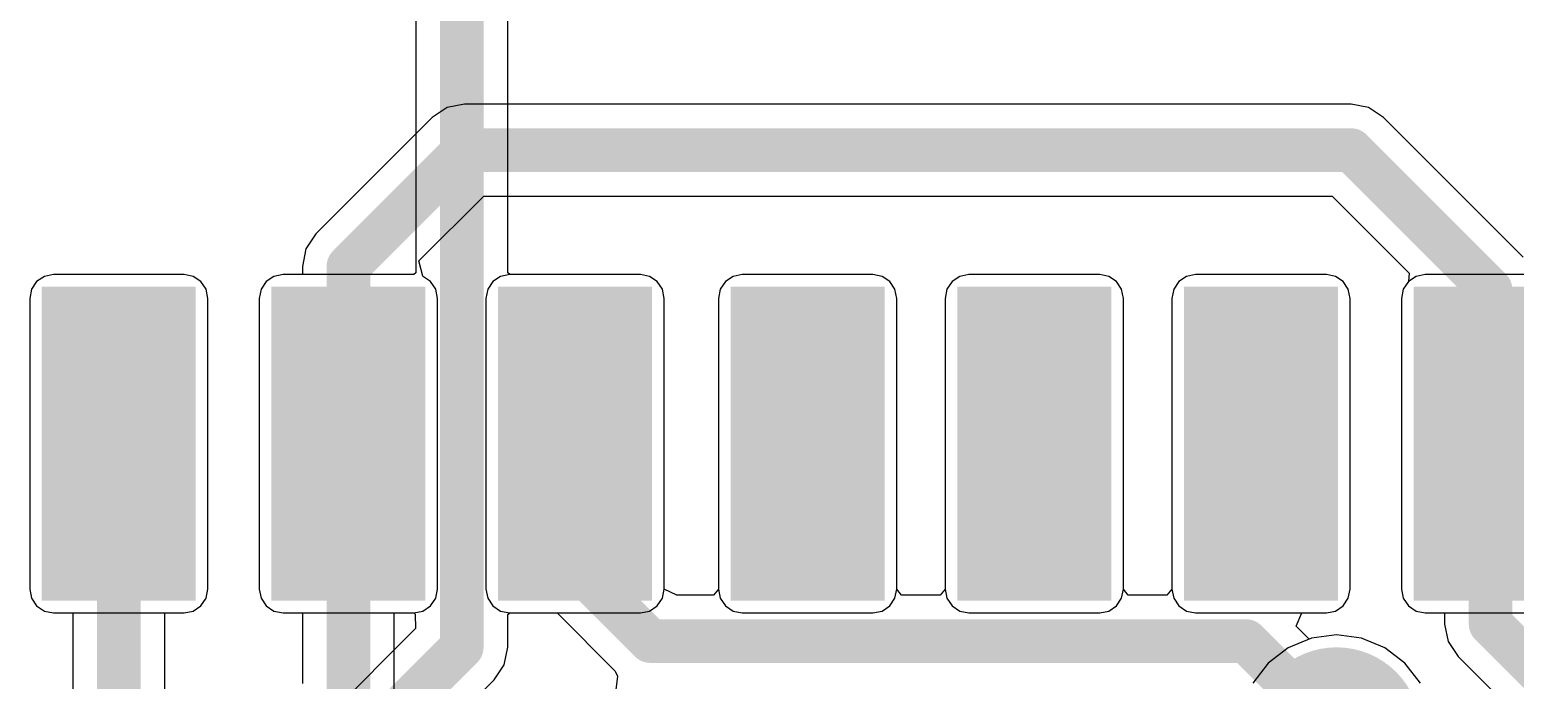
# Model space of a CAD drawing. Header units: millimetres. Extents: x 0.11 to 2.34, y 0.1 to 2.58.
# Drawn here: x 1.38 to 1.891, y 1.668 to 1.891 of the extents above; entities that cross this region are included whole.
import ezdxf

# ---------------------------------------------------------------- set-up
doc = ezdxf.new("R2010")
doc.units = ezdxf.units.MM
doc.header["$MEASUREMENT"] = 0
for name, color, linetype in [('BottomLayer', 5, 'Continuous'), ('BottomSolder', 6, 'Continuous'), ('MultiLayer', 9, 'Continuous'), ('PadHoleLayer', 156, 'Continuous'), ('TopLayer', 1, 'Continuous'), ('TopSolder', 216, 'Continuous')]:
    doc.layers.add(name, color=color, linetype=linetype)

# ---------------------------------------------------------------- blocks, each defined once
blk = doc.blocks.new('ESP8266_ESP_12_E_5')
at = {"layer": 'BottomLayer'}
for points in [[(-0.603, 0.5455), (-0.603, 0.5905), (-0.703, 0.5455), (-0.703, 0.5905)], [(-0.603, 0.4665), (-0.603, 0.5115), (-0.703, 0.4665), (-0.703, 0.5115)], [(-0.603, 0.3885), (-0.603, 0.4335), (-0.703, 0.3885), (-0.703, 0.4335)], [(-0.603, 0.3085), (-0.603, 0.3535), (-0.703, 0.3085), (-0.703, 0.3535)], [(-0.603, 0.2305), (-0.603, 0.2755), (-0.703, 0.2305), (-0.703, 0.2755)], [(-0.603, 0.1525), (-0.603, 0.1975), (-0.703, 0.1525), (-0.703, 0.1975)], [(-0.603, 0.0735), (-0.603, 0.1185), (-0.703, 0.0735), (-0.703, 0.1185)]]:
    blk.add_solid(points, dxfattribs=at)
at = {"layer": 'BottomSolder'}
for points in [[(-0.599, 0.5415), (-0.599, 0.5945), (-0.707, 0.5415), (-0.707, 0.5945)], [(-0.599, 0.4625), (-0.599, 0.5155), (-0.707, 0.4625), (-0.707, 0.5155)], [(-0.599, 0.3845), (-0.599, 0.4375), (-0.707, 0.3845), (-0.707, 0.4375)], [(-0.599, 0.3045), (-0.599, 0.3575), (-0.707, 0.3045), (-0.707, 0.3575)], [(-0.599, 0.2265), (-0.599, 0.2795), (-0.707, 0.2265), (-0.707, 0.2795)], [(-0.599, 0.1485), (-0.599, 0.2015), (-0.707, 0.1485), (-0.707, 0.2015)], [(-0.599, 0.0695), (-0.599, 0.1225), (-0.707, 0.0695), (-0.707, 0.1225)]]:
    blk.add_solid(points, dxfattribs=at)
at = {"layer": 'MultiLayer'}
for points in [[(-0.603, 0.5455), (-0.603, 0.5905), (-0.703, 0.5455), (-0.703, 0.5905)], [(-0.603, 0.4665), (-0.603, 0.5115), (-0.703, 0.4665), (-0.703, 0.5115)], [(-0.603, 0.3885), (-0.603, 0.4335), (-0.703, 0.3885), (-0.703, 0.4335)], [(-0.603, 0.3085), (-0.603, 0.3535), (-0.703, 0.3085), (-0.703, 0.3535)], [(-0.603, 0.2305), (-0.603, 0.2755), (-0.703, 0.2305), (-0.703, 0.2755)], [(-0.603, 0.1525), (-0.603, 0.1975), (-0.703, 0.1525), (-0.703, 0.1975)], [(-0.603, 0.0735), (-0.603, 0.1185), (-0.703, 0.0735), (-0.703, 0.1185)]]:
    blk.add_solid(points, dxfattribs=at)
at = {"layer": 'PadHoleLayer', "const_width": 0.015}
for points in [[(-0.6605, 0.568, 1), (-0.6455, 0.568, 1)], [(-0.6605, 0.489, 1), (-0.6455, 0.489, 1)], [(-0.6605, 0.411, 1), (-0.6455, 0.411, 1)], [(-0.6605, 0.331, 1), (-0.6455, 0.331, 1)], [(-0.6605, 0.253, 1), (-0.6455, 0.253, 1)], [(-0.6605, 0.175, 1), (-0.6455, 0.175, 1)], [(-0.6605, 0.096, 1), (-0.6455, 0.096, 1)]]:
    blk.add_lwpolyline(points, format="xyb", close=True, dxfattribs=at)
at = {"layer": 'TopLayer'}
for points in [[(-0.603, 0.5455), (-0.603, 0.5905), (-0.703, 0.5455), (-0.703, 0.5905)], [(-0.603, 0.4665), (-0.603, 0.5115), (-0.703, 0.4665), (-0.703, 0.5115)], [(-0.603, 0.3885), (-0.603, 0.4335), (-0.703, 0.3885), (-0.703, 0.4335)], [(-0.603, 0.3085), (-0.603, 0.3535), (-0.703, 0.3085), (-0.703, 0.3535)], [(-0.603, 0.2305), (-0.603, 0.2755), (-0.703, 0.2305), (-0.703, 0.2755)], [(-0.603, 0.1525), (-0.603, 0.1975), (-0.703, 0.1525), (-0.703, 0.1975)], [(-0.603, 0.0735), (-0.603, 0.1185), (-0.703, 0.0735), (-0.703, 0.1185)]]:
    blk.add_solid(points, dxfattribs=at)
at = {"layer": 'TopSolder'}
for points in [[(-0.599, 0.5415), (-0.599, 0.5945), (-0.707, 0.5415), (-0.707, 0.5945)], [(-0.599, 0.4625), (-0.599, 0.5155), (-0.707, 0.4625), (-0.707, 0.5155)], [(-0.599, 0.3845), (-0.599, 0.4375), (-0.707, 0.3845), (-0.707, 0.4375)], [(-0.599, 0.3045), (-0.599, 0.3575), (-0.707, 0.3045), (-0.707, 0.3575)], [(-0.599, 0.2265), (-0.599, 0.2795), (-0.707, 0.2265), (-0.707, 0.2795)], [(-0.599, 0.1485), (-0.599, 0.2015), (-0.707, 0.1485), (-0.707, 0.2015)], [(-0.599, 0.0695), (-0.599, 0.1225), (-0.707, 0.0695), (-0.707, 0.1225)]]:
    blk.add_solid(points, dxfattribs=at)

msp = doc.modelspace()

# ---------------------------------------------------------------- linework, layer by layer
at = {"layer": 'BottomLayer'}
for p, q in [((1.5132, 2.30484), (1.5132, 1.80773)), ((1.5448, 1.80773), (1.5448, 2.30345)), ((1.38273, 1.80477), (1.38096, 1.80212)), ((1.38538, 1.80654), (1.38273, 1.80477)), ((1.3885, 1.80716), (1.38538, 1.80654)), ((1.4335, 1.80716), (1.3885, 1.80716)), ((1.43662, 1.80654), (1.4335, 1.80716)), ((1.43927, 1.80477), (1.43662, 1.80654)), ((1.44104, 1.80212), (1.43927, 1.80477)), ((1.46173, 1.80477), (1.45996, 1.80212)), ((1.46438, 1.80654), (1.46173, 1.80477)), ((1.4675, 1.80716), (1.46438, 1.80654)), ((1.5125, 1.80716), (1.4675, 1.80716)), ((1.5132, 1.80773), (1.5125, 1.80716)), ((1.5455, 1.80716), (1.5448, 1.80773)), ((1.5905, 1.80716), (1.5455, 1.80716)), ((1.59362, 1.80654), (1.5905, 1.80716)), ((1.59627, 1.80477), (1.59362, 1.80654)), ((1.59804, 1.80212), (1.59627, 1.80477)), ((1.61973, 1.80477), (1.61796, 1.80212)), ((1.62238, 1.80654), (1.61973, 1.80477)), ((1.6255, 1.80716), (1.62238, 1.80654)), ((1.6705, 1.80716), (1.6255, 1.80716)), ((1.67362, 1.80654), (1.6705, 1.80716)), ((1.67627, 1.80477), (1.67362, 1.80654)), ((1.67804, 1.80212), (1.67627, 1.80477)), ((1.69773, 1.80477), (1.69596, 1.80212)), ((1.70038, 1.80654), (1.69773, 1.80477)), ((1.7035, 1.80716), (1.70038, 1.80654)), ((1.7485, 1.80716), (1.7035, 1.80716)), ((1.75162, 1.80654), (1.7485, 1.80716)), ((1.75427, 1.80477), (1.75162, 1.80654)), ((1.75604, 1.80212), (1.75427, 1.80477)), ((1.77573, 1.80477), (1.77396, 1.80212)), ((1.77838, 1.80654), (1.77573, 1.80477)), ((1.7815, 1.80716), (1.77838, 1.80654)), ((1.8265, 1.80716), (1.7815, 1.80716)), ((1.82962, 1.80654), (1.8265, 1.80716)), ((1.83227, 1.80477), (1.82962, 1.80654)), ((1.83404, 1.80212), (1.83227, 1.80477)), ((1.85473, 1.80477), (1.85296, 1.80212)), ((1.85738, 1.80654), (1.85473, 1.80477)), ((1.8605, 1.80716), (1.85738, 1.80654)), ((1.9055, 1.80716), (1.8605, 1.80716)), ((1.38096, 1.80212), (1.38034, 1.799)), ((1.44166, 1.799), (1.44104, 1.80212)), ((1.45996, 1.80212), (1.45934, 1.799)), ((1.59866, 1.799), (1.59804, 1.80212)), ((1.61796, 1.80212), (1.61734, 1.799)), ((1.67866, 1.799), (1.67804, 1.80212)), ((1.69596, 1.80212), (1.69534, 1.799)), ((1.75666, 1.799), (1.75604, 1.80212)), ((1.77396, 1.80212), (1.77334, 1.799)), ((1.83466, 1.799), (1.83404, 1.80212)), ((1.85296, 1.80212), (1.85234, 1.799)), ((1.38034, 1.799), (1.38034, 1.699)), ((1.44166, 1.699), (1.44166, 1.799)), ((1.45934, 1.799), (1.45934, 1.699)), ((1.59866, 1.699), (1.59866, 1.799)), ((1.61734, 1.799), (1.61734, 1.699)), ((1.67866, 1.699), (1.67866, 1.799)), ((1.69534, 1.799), (1.69534, 1.699)), ((1.75666, 1.699), (1.75666, 1.799)), ((1.77334, 1.799), (1.77334, 1.699)), ((1.83466, 1.699), (1.83466, 1.799)), ((1.85234, 1.799), (1.85234, 1.699)), ((1.38034, 1.699), (1.38096, 1.69588)), ((1.44104, 1.69588), (1.44166, 1.699)), ((1.45934, 1.699), (1.45996, 1.69588)), ((1.59804, 1.69588), (1.59866, 1.699)), ((1.61734, 1.699), (1.61796, 1.69588)), ((1.67804, 1.69588), (1.67866, 1.699)), ((1.69534, 1.699), (1.69596, 1.69588)), ((1.75604, 1.69588), (1.75666, 1.699)), ((1.77334, 1.699), (1.77396, 1.69588)), ((1.83404, 1.69588), (1.83466, 1.699)), ((1.85234, 1.699), (1.85296, 1.69588)), ((1.38096, 1.69588), (1.38273, 1.69323)), ((1.38273, 1.69323), (1.38538, 1.69146)), ((1.43662, 1.69146), (1.43927, 1.69323)), ((1.43927, 1.69323), (1.44104, 1.69588)), ((1.45996, 1.69588), (1.46173, 1.69323)), ((1.46173, 1.69323), (1.46438, 1.69146)), ((1.59362, 1.69146), (1.59627, 1.69323)), ((1.59627, 1.69323), (1.59804, 1.69588)), ((1.61796, 1.69588), (1.61973, 1.69323)), ((1.61973, 1.69323), (1.62238, 1.69146)), ((1.67362, 1.69146), (1.67627, 1.69323)), ((1.67627, 1.69323), (1.67804, 1.69588)), ((1.69596, 1.69588), (1.69773, 1.69323)), ((1.69773, 1.69323), (1.70038, 1.69146)), ((1.75162, 1.69146), (1.75427, 1.69323)), ((1.75427, 1.69323), (1.75604, 1.69588)), ((1.77396, 1.69588), (1.77573, 1.69323)), ((1.77573, 1.69323), (1.77838, 1.69146)), ((1.82962, 1.69146), (1.83227, 1.69323)), ((1.83227, 1.69323), (1.83404, 1.69588)), ((1.85296, 1.69588), (1.85473, 1.69323)), ((1.85473, 1.69323), (1.85738, 1.69146)), ((1.38538, 1.69146), (1.3885, 1.69084)), ((1.3885, 1.69084), (1.4335, 1.69084)), ((1.4335, 1.69084), (1.43662, 1.69146)), ((1.46438, 1.69146), (1.4675, 1.69084)), ((1.4675, 1.69084), (1.5125, 1.69084)), ((1.5125, 1.69084), (1.51297, 1.69045)), ((1.51297, 1.69045), (1.51312, 1.68547)), ((1.5448, 1.69027), (1.5455, 1.69084)), ((1.5448, 1.679), (1.5448, 1.69027)), ((1.5455, 1.69084), (1.5905, 1.69084)), ((1.5905, 1.69084), (1.59362, 1.69146)), ((1.62238, 1.69146), (1.6255, 1.69084)), ((1.6255, 1.69084), (1.6705, 1.69084)), ((1.6705, 1.69084), (1.67362, 1.69146)), ((1.70038, 1.69146), (1.7035, 1.69084)), ((1.7035, 1.69084), (1.7485, 1.69084)), ((1.7485, 1.69084), (1.75162, 1.69146)), ((1.77838, 1.69146), (1.7815, 1.69084)), ((1.7815, 1.69084), (1.8265, 1.69084)), ((1.8265, 1.69084), (1.82962, 1.69146)), ((1.85738, 1.69146), (1.8605, 1.69084)), ((1.8605, 1.69084), (1.9055, 1.69084)), ((1.51312, 1.68547), (1.42383, 1.59617)), ((1.82139, 1.68215), (1.81336, 1.67883)), ((1.83, 1.68328), (1.82139, 1.68215)), ((1.83861, 1.68215), (1.83, 1.68328)), ((1.84664, 1.67883), (1.83861, 1.68215)), ((1.5436, 1.67295), (1.5448, 1.679)), ((1.81336, 1.67883), (1.80646, 1.67354)), ((1.85354, 1.67354), (1.84664, 1.67883)), ((1.54017, 1.66783), (1.5436, 1.67295)), ((1.80646, 1.67354), (1.80117, 1.66664)), ((1.85883, 1.66664), (1.85354, 1.67354)), ((1.4508, 1.57845), (1.54017, 1.66783))]:
    msp.add_line(p, q, dxfattribs=at)
at = {"layer": 'BottomLayer', "const_width": 0.015}
for points in [[(1.529, 1.679), (1.529, 2.491)], [(1.435, 1.585), (1.529, 1.679)]]:
    msp.add_lwpolyline(points, dxfattribs=at)
at = {"layer": 'BottomLayer'}
for points, const_width in [([(1.52525, 1.679, 1), (1.53275, 1.679, 1)], 0.0075), ([(1.52525, 1.679, 1), (1.53275, 1.679, 1)], 0.0075), ([(1.8175, 1.65, 1), (1.8425, 1.65, 1)], 0.025)]:
    msp.add_lwpolyline(points, format="xyb", close=True, dxfattribs=dict(at, const_width=const_width))
at = {"layer": 'BottomSolder', "const_width": 0.029}
msp.add_lwpolyline([(1.8155, 1.65, 1), (1.8445, 1.65, 1)], format="xyb", close=True, dxfattribs=at)
at = {"layer": 'MultiLayer', "const_width": 0.025}
msp.add_lwpolyline([(1.8175, 1.65, 1), (1.8425, 1.65, 1)], format="xyb", close=True, dxfattribs=at)
at = {"layer": 'TopLayer'}
for p, q in [((1.53, 1.8658), (1.52395, 1.8646)), ((1.835, 1.8658), (1.53, 1.8658)), ((1.84105, 1.8646), (1.835, 1.8658)), ((1.51883, 1.86117), (1.47883, 1.82117)), ((1.52395, 1.8646), (1.51883, 1.86117)), ((1.84617, 1.86117), (1.84105, 1.8646)), ((1.89417, 1.81317), (1.84617, 1.86117)), ((1.51426, 1.81191), (1.53655, 1.8342)), ((1.53655, 1.8342), (1.82845, 1.8342)), ((1.82845, 1.8342), (1.85501, 1.80764)), ((1.47883, 1.82117), (1.4754, 1.81605)), ((1.4754, 1.81605), (1.4742, 1.81)), ((1.4742, 1.81), (1.4742, 1.80716)), ((1.51561, 1.80659), (1.51426, 1.81191)), ((1.38273, 1.80477), (1.38096, 1.80212)), ((1.38538, 1.80654), (1.38273, 1.80477)), ((1.3885, 1.80716), (1.38538, 1.80654)), ((1.4335, 1.80716), (1.3885, 1.80716)), ((1.43662, 1.80654), (1.4335, 1.80716)), ((1.43927, 1.80477), (1.43662, 1.80654)), ((1.44104, 1.80212), (1.43927, 1.80477)), ((1.46173, 1.80477), (1.45996, 1.80212)), ((1.46438, 1.80654), (1.46173, 1.80477)), ((1.4675, 1.80716), (1.46438, 1.80654)), ((1.4742, 1.80716), (1.4675, 1.80716)), ((1.51582, 1.8064), (1.51561, 1.80659)), ((1.51827, 1.80477), (1.51582, 1.8064)), ((1.52004, 1.80212), (1.51827, 1.80477)), ((1.53973, 1.80477), (1.53796, 1.80212)), ((1.54238, 1.80654), (1.53973, 1.80477)), ((1.5455, 1.80716), (1.54238, 1.80654)), ((1.5905, 1.80716), (1.5455, 1.80716)), ((1.59362, 1.80654), (1.5905, 1.80716)), ((1.59627, 1.80477), (1.59362, 1.80654)), ((1.59804, 1.80212), (1.59627, 1.80477)), ((1.61973, 1.80477), (1.61796, 1.80212)), ((1.62238, 1.80654), (1.61973, 1.80477)), ((1.6255, 1.80716), (1.62238, 1.80654)), ((1.6705, 1.80716), (1.6255, 1.80716)), ((1.67362, 1.80654), (1.6705, 1.80716)), ((1.67627, 1.80477), (1.67362, 1.80654)), ((1.67804, 1.80212), (1.67627, 1.80477)), ((1.69773, 1.80477), (1.69596, 1.80212)), ((1.70038, 1.80654), (1.69773, 1.80477)), ((1.7035, 1.80716), (1.70038, 1.80654)), ((1.7485, 1.80716), (1.7035, 1.80716)), ((1.75162, 1.80654), (1.7485, 1.80716)), ((1.75427, 1.80477), (1.75162, 1.80654)), ((1.75604, 1.80212), (1.75427, 1.80477)), ((1.77573, 1.80477), (1.77396, 1.80212)), ((1.77838, 1.80654), (1.77573, 1.80477)), ((1.7815, 1.80716), (1.77838, 1.80654)), ((1.8265, 1.80716), (1.7815, 1.80716)), ((1.82962, 1.80654), (1.8265, 1.80716)), ((1.83227, 1.80477), (1.82962, 1.80654)), ((1.83404, 1.80212), (1.83227, 1.80477)), ((1.85473, 1.80477), (1.85296, 1.80212)), ((1.85501, 1.80764), (1.85473, 1.80477)), ((1.38096, 1.80212), (1.38034, 1.799)), ((1.44166, 1.799), (1.44104, 1.80212)), ((1.45996, 1.80212), (1.45934, 1.799)), ((1.52066, 1.799), (1.52004, 1.80212)), ((1.53796, 1.80212), (1.53734, 1.799)), ((1.59866, 1.799), (1.59804, 1.80212)), ((1.61796, 1.80212), (1.61734, 1.799)), ((1.67866, 1.799), (1.67804, 1.80212)), ((1.69596, 1.80212), (1.69534, 1.799)), ((1.75666, 1.799), (1.75604, 1.80212)), ((1.77396, 1.80212), (1.77334, 1.799)), ((1.83466, 1.799), (1.83404, 1.80212)), ((1.85296, 1.80212), (1.85234, 1.799)), ((1.38034, 1.799), (1.38034, 1.699)), ((1.44166, 1.699), (1.44166, 1.799)), ((1.45934, 1.799), (1.45934, 1.699)), ((1.52066, 1.699), (1.52066, 1.799)), ((1.53734, 1.799), (1.53734, 1.699)), ((1.59866, 1.699), (1.59866, 1.799)), ((1.61734, 1.799), (1.61734, 1.699)), ((1.67866, 1.699), (1.67866, 1.799)), ((1.69534, 1.799), (1.69534, 1.699)), ((1.75666, 1.699), (1.75666, 1.799)), ((1.77334, 1.799), (1.77334, 1.699)), ((1.83466, 1.699), (1.83466, 1.799)), ((1.85234, 1.799), (1.85234, 1.699)), ((1.38034, 1.699), (1.38096, 1.69588)), ((1.44104, 1.69588), (1.44166, 1.699)), ((1.45934, 1.699), (1.45996, 1.69588)), ((1.52004, 1.69588), (1.52066, 1.699)), ((1.53734, 1.699), (1.53796, 1.69588)), ((1.60296, 1.69694), (1.59866, 1.699)), ((1.61734, 1.699), (1.61565, 1.69694)), ((1.68035, 1.69694), (1.67866, 1.699)), ((1.69534, 1.699), (1.69365, 1.69694)), ((1.75835, 1.69694), (1.75666, 1.699)), ((1.77334, 1.699), (1.77165, 1.69694)), ((1.83404, 1.69588), (1.83466, 1.699)), ((1.85234, 1.699), (1.85296, 1.69588)), ((1.38096, 1.69588), (1.38273, 1.69323)), ((1.38273, 1.69323), (1.38538, 1.69146)), ((1.43662, 1.69146), (1.43927, 1.69323)), ((1.43927, 1.69323), (1.44104, 1.69588)), ((1.45996, 1.69588), (1.46173, 1.69323)), ((1.46173, 1.69323), (1.46438, 1.69146)), ((1.51562, 1.69146), (1.51827, 1.69323)), ((1.51827, 1.69323), (1.52004, 1.69588)), ((1.53796, 1.69588), (1.53973, 1.69323)), ((1.53973, 1.69323), (1.54238, 1.69146)), ((1.61565, 1.69694), (1.60296, 1.69694)), ((1.69365, 1.69694), (1.68035, 1.69694)), ((1.77165, 1.69694), (1.75835, 1.69694)), ((1.82962, 1.69146), (1.83227, 1.69323)), ((1.83227, 1.69323), (1.83404, 1.69588)), ((1.85296, 1.69588), (1.85473, 1.69323)), ((1.85473, 1.69323), (1.85738, 1.69146)), ((1.38538, 1.69146), (1.3885, 1.69084)), ((1.3885, 1.69084), (1.3952, 1.69084)), ((1.3952, 1.69084), (1.3952, 1.63255)), ((1.4268, 1.62622), (1.4268, 1.69084)), ((1.4268, 1.69084), (1.4335, 1.69084)), ((1.4335, 1.69084), (1.43662, 1.69146)), ((1.46438, 1.69146), (1.4675, 1.69084)), ((1.4675, 1.69084), (1.4742, 1.69084)), ((1.4742, 1.69084), (1.4742, 1.66655)), ((1.5058, 1.66), (1.5058, 1.69084)), ((1.5058, 1.69084), (1.5125, 1.69084)), ((1.5125, 1.69084), (1.51562, 1.69146)), ((1.54238, 1.69146), (1.5455, 1.69084)), ((1.5455, 1.69084), (1.56181, 1.69084)), ((1.56181, 1.69084), (1.58181, 1.67084)), ((1.81613, 1.68622), (1.81804, 1.69084)), ((1.81804, 1.69084), (1.8265, 1.69084)), ((1.8265, 1.69084), (1.82962, 1.69146)), ((1.85738, 1.69146), (1.8605, 1.69084)), ((1.8605, 1.69084), (1.8672, 1.69084)), ((1.8672, 1.69084), (1.8672, 1.687)), ((1.8672, 1.687), (1.8684, 1.68095)), ((1.82055, 1.6818), (1.81613, 1.68622)), ((1.82139, 1.68215), (1.82055, 1.6818)), ((1.83, 1.68328), (1.82139, 1.68215)), ((1.83861, 1.68215), (1.83, 1.68328)), ((1.84664, 1.67883), (1.83861, 1.68215)), ((1.85354, 1.67354), (1.84664, 1.67883)), ((1.8684, 1.68095), (1.87183, 1.67583)), ((1.85883, 1.66664), (1.85354, 1.67354)), ((1.87183, 1.67583), (1.88883, 1.65883)), ((1.58181, 1.67084), (1.58258, 1.66905)), ((1.58258, 1.66905), (1.58204, 1.66439))]:
    msp.add_line(p, q, dxfattribs=at)
at = {"layer": 'TopLayer', "const_width": 0.015}
for points in [[(1.49, 1.81), (1.53, 1.85)], [(1.53, 1.85), (1.835, 1.85)], [(1.835, 1.85), (1.883, 1.802)], [(1.49, 1.749), (1.49, 1.81)], [(1.883, 1.749), (1.883, 1.802)], [(1.411, 1.626), (1.411, 1.749)], [(1.49, 1.66), (1.49, 1.749)], [(1.568, 1.707), (1.568, 1.749)], [(1.883, 1.687), (1.883, 1.749)], [(1.568, 1.707), (1.59386, 1.68114)], [(1.883, 1.687), (1.9, 1.67)], [(1.59386, 1.68114), (1.79886, 1.68114)], [(1.79886, 1.68114), (1.83, 1.65)]]:
    msp.add_lwpolyline(points, dxfattribs=at)
at = {"layer": 'TopLayer'}
for points, const_width in [([(1.52625, 1.85, 1), (1.53375, 1.85, 1)], 0.0075), ([(1.52625, 1.85, 1), (1.53375, 1.85, 1)], 0.0075), ([(1.83125, 1.85, 1), (1.83875, 1.85, 1)], 0.0075), ([(1.83125, 1.85, 1), (1.83875, 1.85, 1)], 0.0075), ([(1.48625, 1.81, 1), (1.49375, 1.81, 1)], 0.0075), ([(1.48625, 1.81, 1), (1.49375, 1.81, 1)], 0.0075), ([(1.87925, 1.802, 1), (1.88675, 1.802, 1)], 0.0075), ([(1.87925, 1.802, 1), (1.88675, 1.802, 1)], 0.0075), ([(1.40725, 1.749, 1), (1.41475, 1.749, 1)], 0.0075), ([(1.48625, 1.749, 1), (1.49375, 1.749, 1)], 0.0075), ([(1.48625, 1.749, 1), (1.49375, 1.749, 1)], 0.0075), ([(1.56425, 1.749, 1), (1.57175, 1.749, 1)], 0.0075), ([(1.87925, 1.749, 1), (1.88675, 1.749, 1)], 0.0075), ([(1.87925, 1.749, 1), (1.88675, 1.749, 1)], 0.0075), ([(1.56425, 1.707, 1), (1.57175, 1.707, 1)], 0.0075), ([(1.56425, 1.707, 1), (1.57175, 1.707, 1)], 0.0075), ([(1.87925, 1.687, 1), (1.88675, 1.687, 1)], 0.0075), ([(1.87925, 1.687, 1), (1.88675, 1.687, 1)], 0.0075), ([(1.59011, 1.68114, 1), (1.59761, 1.68114, 1)], 0.0075), ([(1.59011, 1.68114, 1), (1.59761, 1.68114, 1)], 0.0075), ([(1.79511, 1.68114, 1), (1.80261, 1.68114, 1)], 0.0075), ([(1.79511, 1.68114, 1), (1.80261, 1.68114, 1)], 0.0075), ([(1.8175, 1.65, 1), (1.8425, 1.65, 1)], 0.025)]:
    msp.add_lwpolyline(points, format="xyb", close=True, dxfattribs=dict(at, const_width=const_width))
at = {"layer": 'TopSolder', "const_width": 0.029}
msp.add_lwpolyline([(1.8155, 1.65, 1), (1.8445, 1.65, 1)], format="xyb", close=True, dxfattribs=at)

# ---------------------------------------------------------------- block references
at = {"rotation": 90}
msp.add_blockref('ESP8266_ESP_12_E_5', (1.979, 2.402), dxfattribs=at)

doc.saveas('drawing.dxf')
